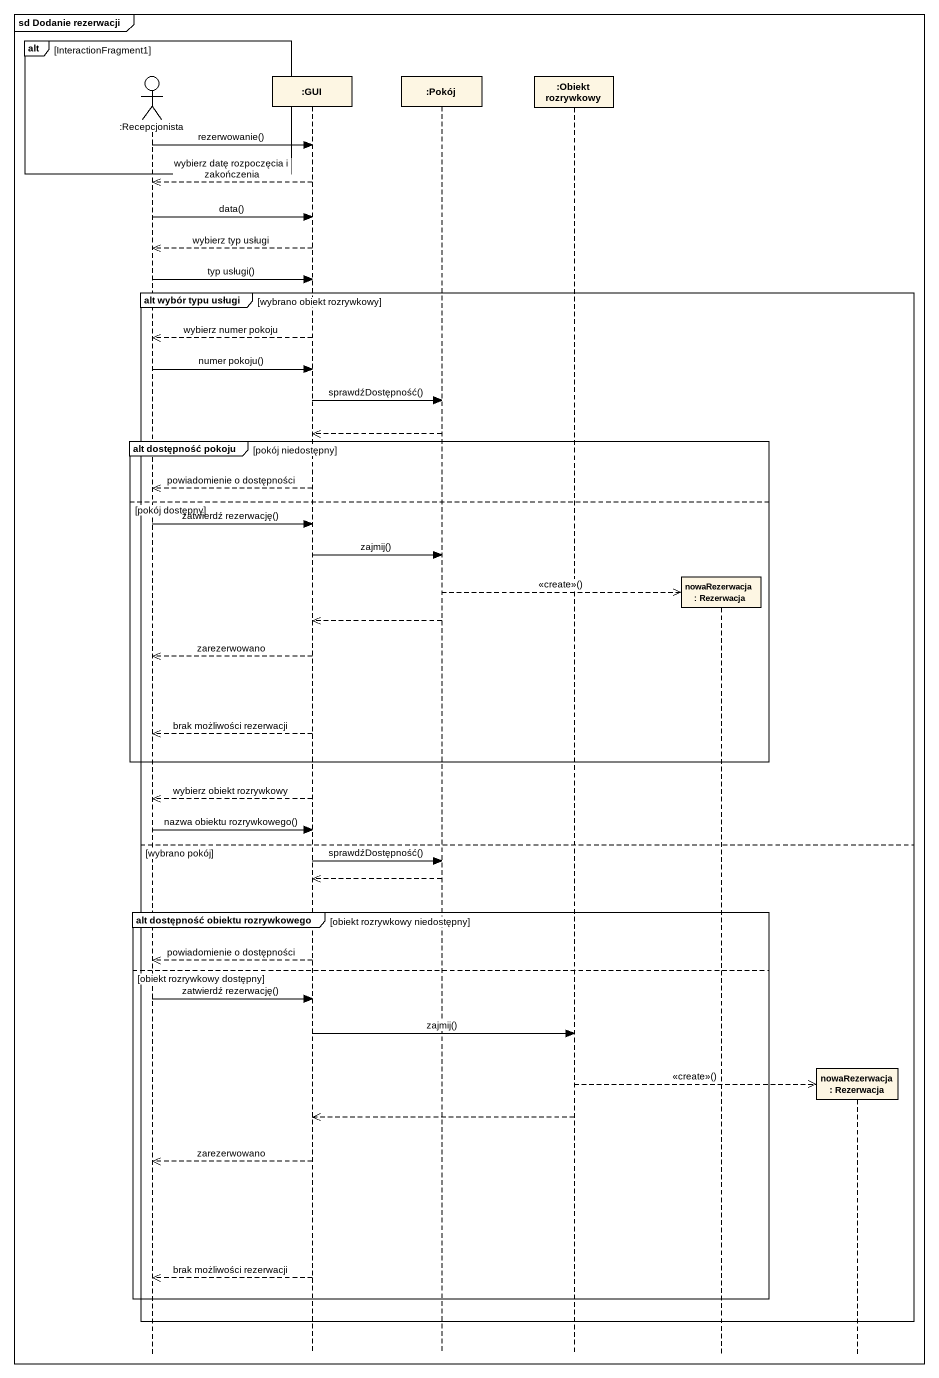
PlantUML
@startuml
mainframe sd Dodanie rezerwacji
hide footbox
actor ":Recepcjonista" as Recepcjonista
participant ":GUI" as GUI
participant ":Pokój" as Pokój
participant ":Obiekt rozrywkowy" as Obiekt_rozrywkowy
participant "nowaRezerwacja : Rezerwacja" as nowaRezerwacja
participant "nowaRezerwacja : Rezerwacja" as nowaRezerwacja_2

alt InteractionFragment1
  Recepcjonista -> GUI : rezerwowanie()
end
GUI -->> Recepcjonista : wybierz datę rozpoczęcia i zakończenia
Recepcjonista -> GUI : data()
GUI -->> Recepcjonista : wybierz typ usługi
Recepcjonista -> GUI : typ usługi()
group alt wybór typu usługi [wybrano obiekt rozrywkowy]
  GUI -->> Recepcjonista : wybierz numer pokoju
  Recepcjonista -> GUI : numer pokoju()
  GUI -> Pokój : sprawdźDostępność()
  Pokój -->> GUI
  group alt dostępność pokoju [pokój niedostępny]
    GUI -->> Recepcjonista : powiadomienie o dostępności
  else pokój dostępny
    Recepcjonista -> GUI : zatwierdź rezerwację()
    GUI -> Pokój : zajmij()
    Pokój -->> nowaRezerwacja ** : <<create>>()
    Pokój -->> GUI
    GUI -->> Recepcjonista : zarezerwowano
    GUI -->> Recepcjonista : brak możliwości rezerwacji
  end
  GUI -->> Recepcjonista : wybierz obiekt rozrywkowy
  Recepcjonista -> GUI : nazwa obiektu rozrywkowego()
else wybrano pokój
  GUI -> Pokój : sprawdźDostępność()
  Pokój -->> GUI
  group alt dostępność obiektu rozrywkowego [obiekt rozrywkowy niedostępny]
    GUI -->> Recepcjonista : powiadomienie o dostępności
  else obiekt rozrywkowy dostępny
    Recepcjonista -> GUI : zatwierdź rezerwację()
    GUI -> Obiekt_rozrywkowy : zajmij()
    Obiekt_rozrywkowy -->> nowaRezerwacja_2 ** : <<create>>()
    Obiekt_rozrywkowy -->> GUI
    GUI -->> Recepcjonista : zarezerwowano
    GUI -->> Recepcjonista : brak możliwości rezerwacji
  end
end
@enduml
